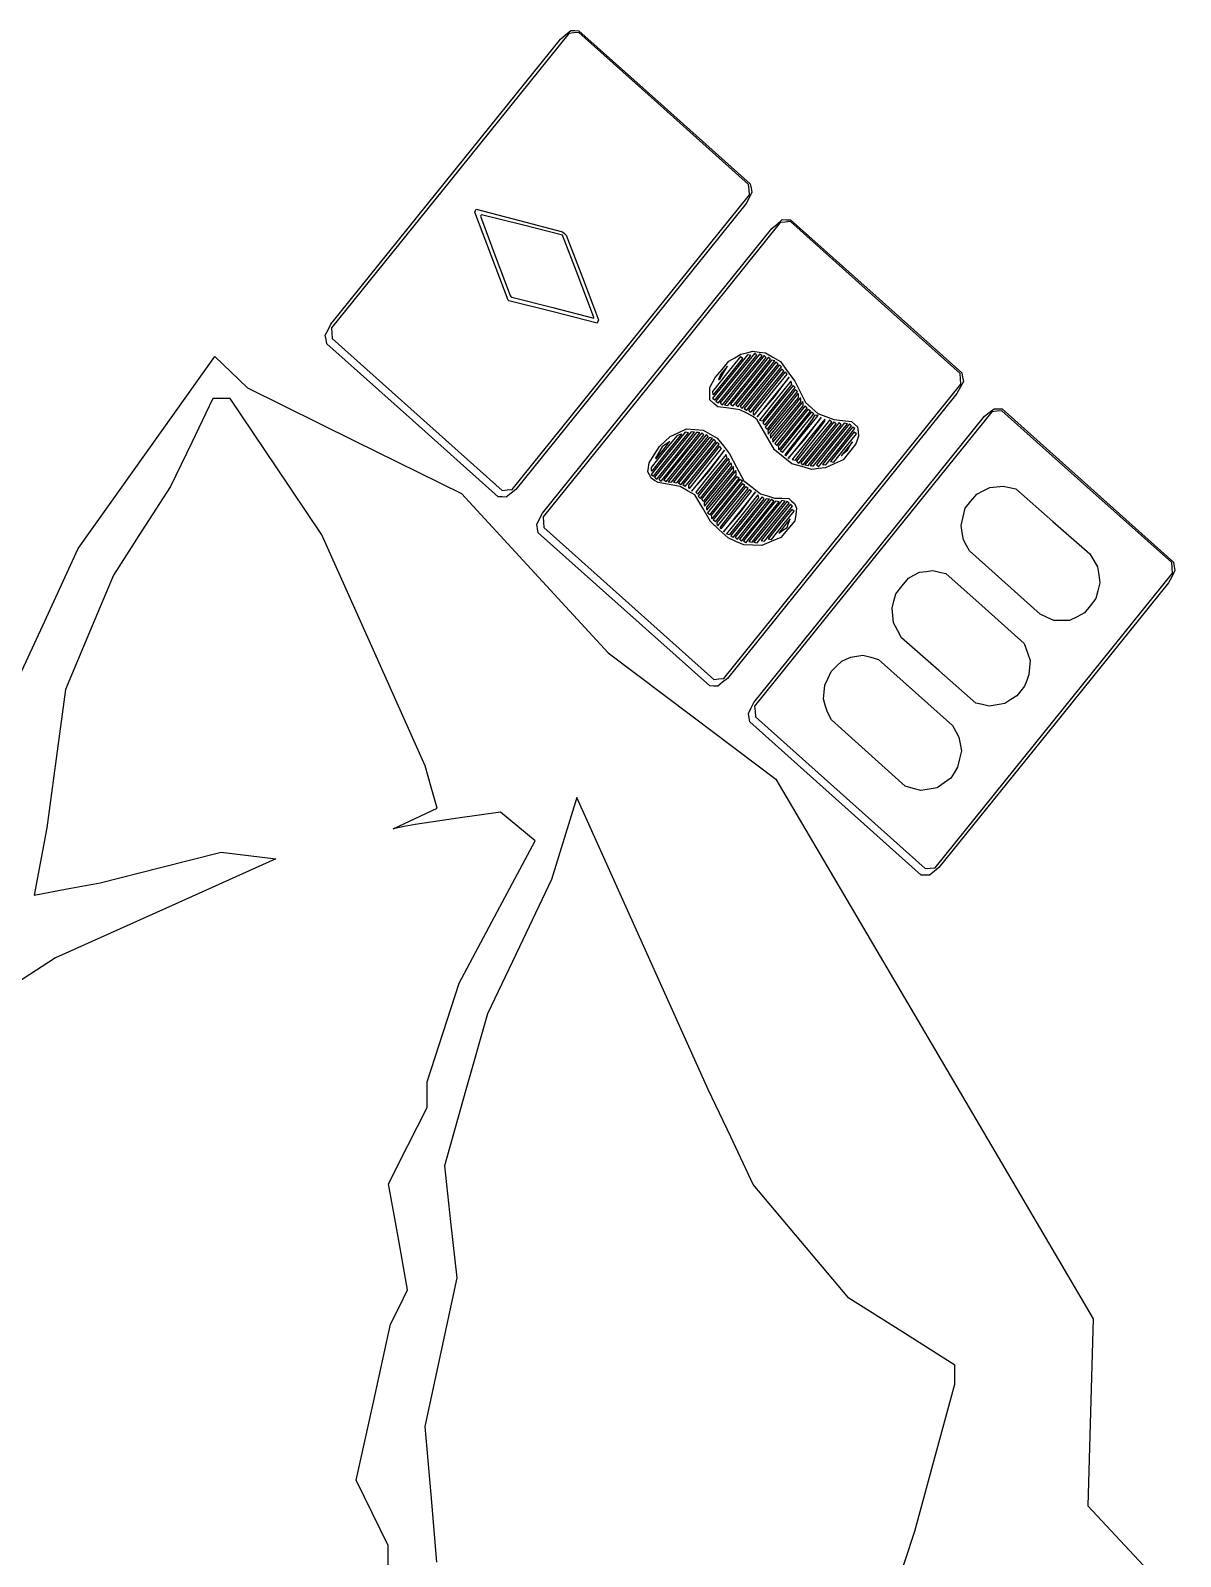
# Model space of a CAD drawing. Extents: x 9 to 136, y 7 to 235.
# Drawn here: x 60.43 to 89.88, y 195.89 to 234.98 of the extents above; entities that cross this region are included whole.
import ezdxf

# ---------------------------------------------------------------- set-up
doc = ezdxf.new("R2010")
doc.units = 0

msp = doc.modelspace()

# ---------------------------------------------------------------- linework, layer by layer
at = {"layer": 'Layer 1'}
for p, q in [((74.130146, 234.868377), (74.262565, 234.980605)), ((74.262565, 234.980605), (74.367988, 234.978705)), ((74.469842, 234.928739), (74.341068, 234.917089)), ((74.367988, 234.978705), (74.47341, 234.976805)), ((76.645989, 232.983705), (74.469842, 234.928739)), ((74.47341, 234.976805), (76.668966, 233.014432)), ((71.057745, 231.108219), (73.997727, 234.756149)), ((74.212427, 234.905279), (71.173881, 231.134151)), ((73.997727, 234.756149), (74.130146, 234.868377)), ((74.341068, 234.917089), (74.212427, 234.905279)), ((78.822136, 231.038671), (76.645989, 232.983705)), ((76.668966, 233.014432), (78.864524, 231.052055)), ((68.117767, 227.460304), (71.057745, 231.108219)), ((71.173881, 231.134151), (68.135337, 227.363029)), ((78.831536, 230.902968), (78.822136, 231.038671)), ((78.864524, 231.052055), (78.883154, 230.945018)), ((75.80239, 226.996208), (78.840936, 230.76734)), ((78.831184, 230.694502), (78.760594, 230.551022)), ((78.901784, 230.837981), (78.831184, 230.694502)), ((78.840936, 230.76734), (78.831536, 230.902968)), ((78.883154, 230.945018), (78.901784, 230.837981)), ((71.811475, 230.328954), (71.827275, 230.368374)), ((72.238053, 229.201575), (71.811475, 230.328954)), ((71.827275, 230.368374), (71.843065, 230.407794)), ((71.843065, 230.407794), (72.948855, 230.115997)), ((71.963007, 230.246143), (71.948967, 230.228753)), ((71.977047, 230.263533), (71.963007, 230.246143)), ((73.016546, 229.999051), (71.977047, 230.263533)), ((78.760594, 230.551022), (75.808923, 226.887716)), ((71.948967, 230.228753), (72.33008, 229.210183)), ((72.948855, 230.115997), (74.054645, 229.824177)), ((74.056059, 229.73458), (73.016546, 229.999051)), ((76.477575, 226.263993), (79.417556, 229.911919)), ((79.632406, 230.061772), (76.593859, 226.29064)), ((79.417556, 229.911919), (79.549976, 230.024087)), ((79.549976, 230.024087), (79.682395, 230.136265)), ((79.761046, 230.073112), (79.632406, 230.061772)), ((79.682395, 230.136265), (79.787818, 230.135165)), ((79.88982, 230.084452), (79.761046, 230.073112)), ((79.787818, 230.135165), (79.89324, 230.134065)), ((82.065967, 228.139411), (79.88982, 230.084452)), ((79.89324, 230.134065), (82.088785, 228.171699)), ((74.054645, 229.824177), (74.102705, 229.779997)), ((74.453141, 228.693446), (74.056059, 229.73458)), ((74.102705, 229.779997), (74.150765, 229.735817)), ((74.150765, 229.735817), (74.562709, 228.652829)), ((72.664937, 228.073605), (72.238053, 229.201575)), ((72.33008, 229.210183), (72.711182, 228.191634)), ((74.850238, 227.652302), (74.453141, 228.693446)), ((74.562709, 228.652829), (74.974667, 227.569832)), ((72.671637, 228.066005), (72.664937, 228.073605)), ((72.678337, 228.058405), (72.671637, 228.066005)), ((73.810165, 227.771888), (72.678337, 228.058405)), ((72.711182, 228.191634), (72.731152, 228.170784)), ((72.731152, 228.170784), (72.751132, 228.149724)), ((72.751132, 228.149724), (73.802924, 227.882901)), ((84.242113, 226.19438), (82.065967, 228.139411)), ((82.088785, 228.171699), (84.284355, 226.2093)), ((73.802924, 227.882901), (74.855638, 227.616442)), ((74.942007, 227.485372), (73.810165, 227.771888)), ((74.852938, 227.634372), (74.850238, 227.652302)), ((74.855638, 227.616442), (74.852938, 227.634372)), ((74.958337, 227.527602), (74.942007, 227.485372)), ((74.974667, 227.569832), (74.958337, 227.527602)), ((67.976577, 227.173345), (68.047167, 227.316824)), ((67.995207, 227.066307), (67.976577, 227.173345)), ((68.047167, 227.316824), (68.117767, 227.460304)), ((68.135337, 227.363029), (68.144737, 227.227402)), ((68.144737, 227.227402), (68.154137, 227.091775)), ((68.01372, 226.958012), (67.995207, 227.066307)), ((70.209274, 224.995624), (68.01372, 226.958012)), ((68.154137, 227.091775), (70.330281, 225.146734)), ((72.763843, 223.225098), (75.80239, 226.996208)), ((75.808923, 226.887716), (72.857251, 223.22442)), ((78.97626, 226.71667), (78.480287, 226.101125)), ((78.620552, 226.691931), (78.774151, 226.728011)), ((78.774151, 226.728011), (78.927749, 226.764091)), ((78.927749, 226.764091), (79.088798, 226.742921)), ((79.0046, 226.6914), (78.97626, 226.71667)), ((79.088798, 226.742921), (79.249848, 226.721751)), ((79.249848, 226.721751), (79.441714, 226.610426)), ((63.397297, 224.16964), (65.149052, 226.630155)), ((65.149052, 226.630155), (65.567774, 226.229052)), ((78.141062, 226.301146), (78.314529, 226.507671)), ((78.181628, 226.213247), (78.282195, 226.381601)), ((78.282195, 226.381601), (78.189325, 226.275104)), ((78.613418, 226.627788), (78.254536, 226.18239)), ((78.294838, 226.112025), (78.669838, 226.577448)), ((78.314529, 226.507671), (78.467548, 226.599801)), ((78.791948, 226.670562), (78.345785, 226.11682)), ((78.417229, 226.083075), (78.878348, 226.655362)), ((78.467548, 226.599801), (78.620552, 226.691931)), ((78.536825, 226.050675), (79.03281, 226.66623)), ((79.109287, 226.701003), (78.601207, 226.070445)), ((78.641628, 226.602618), (78.613418, 226.627788)), ((78.669838, 226.577448), (78.641628, 226.602618)), ((78.65777, 226.020005), (79.165837, 226.650563)), ((79.218178, 226.655418), (78.708666, 226.023067)), ((78.780174, 225.991184), (79.274728, 226.604968)), ((78.835148, 226.662962), (78.791948, 226.670562)), ((78.878348, 226.655362), (78.835148, 226.662962)), ((79.32721, 226.609621), (78.843332, 226.009089)), ((78.899753, 225.958739), (79.38363, 226.559281)), ((79.40898, 226.532358), (78.950722, 225.963614)), ((79.03281, 226.66623), (79.0046, 226.6914)), ((79.022157, 225.929857), (79.49537, 226.517158)), ((79.520778, 226.488251), (79.061103, 225.917746)), ((79.137627, 226.675733), (79.109287, 226.701003)), ((79.117509, 225.867396), (79.577198, 226.437911)), ((79.165837, 226.650563), (79.137627, 226.675733)), ((79.605336, 226.412658), (79.157755, 225.857155)), ((79.214307, 225.806727), (79.661886, 226.362218)), ((79.246388, 226.630248), (79.218178, 226.655418)), ((79.274728, 226.604968), (79.246388, 226.630248)), ((79.35542, 226.584451), (79.32721, 226.609621)), ((79.38363, 226.559281), (79.35542, 226.584451)), ((79.45218, 226.524758), (79.40898, 226.532358)), ((79.441714, 226.610426), (79.633581, 226.499112)), ((79.49537, 226.517158), (79.45218, 226.524758)), ((79.548988, 226.463081), (79.520778, 226.488251)), ((79.577198, 226.437911), (79.548988, 226.463081)), ((79.633676, 226.387388), (79.605336, 226.412658)), ((79.633581, 226.499112), (79.819089, 226.250053)), ((79.661886, 226.362218), (79.633676, 226.387388)), ((65.567774, 226.229052), (65.986498, 225.827949)), ((73.537607, 222.616067), (76.477575, 226.263993)), ((76.593859, 226.29064), (73.555313, 222.519508)), ((77.830699, 225.832494), (77.899139, 225.963574)), ((78.254536, 226.18239), (77.895667, 225.736992)), ((77.899139, 225.963574), (77.967579, 226.094654)), ((78.345785, 226.11682), (77.899622, 225.5631)), ((77.919867, 225.646132), (78.294838, 226.112025)), ((77.956042, 225.51276), (78.417229, 226.083075)), ((77.967579, 226.094654), (78.141062, 226.301146)), ((78.480287, 226.101125), (77.984301, 225.48558)), ((78.040851, 225.43514), (78.536825, 226.050675)), ((78.074715, 226.104017), (78.052975, 226.039427)), ((78.052975, 226.039427), (78.066475, 226.042627)), ((78.066475, 226.042627), (78.079965, 226.045827)), ((78.096455, 226.168607), (78.074715, 226.104017)), ((78.079965, 226.045827), (78.181628, 226.213247)), ((78.601207, 226.070445), (78.093141, 225.439866)), ((78.189325, 226.275104), (78.096455, 226.168607)), ((78.149691, 225.389426), (78.65777, 226.020005)), ((78.708666, 226.023067), (78.199169, 225.390727)), ((78.285559, 225.375527), (78.780174, 225.991184)), ((78.843332, 226.009089), (78.359454, 225.408536)), ((78.415874, 225.358196), (78.899753, 225.958739)), ((78.950722, 225.963614), (78.492464, 225.39488)), ((79.665824, 226.306939), (79.242433, 225.781463)), ((79.298982, 225.731034), (79.722374, 226.256499)), ((79.750462, 226.23134), (79.343201, 225.725889)), ((79.383622, 225.655424), (79.807012, 226.1809)), ((79.863124, 226.104925), (79.451882, 225.59443)), ((79.902173, 225.998361), (79.500109, 225.49938)), ((79.694034, 226.281769), (79.665824, 226.306939)), ((79.673971, 225.850401), (79.863124, 226.104925)), ((79.722374, 226.256499), (79.694034, 226.281769)), ((79.778672, 226.20617), (79.750462, 226.23134)), ((79.807012, 226.1809), (79.778672, 226.20617)), ((79.819089, 226.250053), (80.004598, 226.001016)), ((79.915673, 225.954401), (79.902173, 225.998361)), ((79.929173, 225.910661), (79.915673, 225.954401)), ((80.004598, 226.001016), (80.142106, 225.724761)), ((84.322415, 225.990647), (84.238855, 225.834811)), ((84.251513, 226.058753), (84.242113, 226.19438)), ((84.260913, 225.923126), (84.251513, 226.058753)), ((84.284355, 226.2093), (84.303385, 226.099974)), ((84.303385, 226.099974), (84.322415, 225.990647)), ((65.094027, 225.550581), (64.554101, 224.424617)), ((65.317264, 225.550581), (65.094027, 225.550581)), ((65.540502, 225.550581), (65.317264, 225.550581)), ((66.715678, 223.807398), (65.540502, 225.550581)), ((65.986498, 225.827949), (68.726499, 224.473427)), ((77.828325, 225.520801), (77.829399, 225.67722)), ((77.829399, 225.67722), (77.830699, 225.832494)), ((77.895667, 225.736992), (77.898367, 225.700162)), ((77.898367, 225.700162), (77.901067, 225.663332)), ((77.899622, 225.5631), (77.927832, 225.53793)), ((77.901067, 225.663332), (77.910467, 225.654732)), ((77.910467, 225.654732), (77.919867, 225.646132)), ((78.548884, 225.34454), (79.022157, 225.929857)), ((79.061103, 225.917746), (78.601415, 225.347241)), ((78.657835, 225.296901), (79.117509, 225.867396)), ((79.157755, 225.857155), (78.710162, 225.301653)), ((78.766712, 225.251213), (79.214307, 225.806727)), ((79.242433, 225.781463), (78.819041, 225.255998)), ((78.875591, 225.205558), (79.298982, 225.731034)), ((79.343201, 225.725889), (78.93594, 225.220438)), ((78.96014, 225.129578), (79.383622, 225.655424)), ((79.451882, 225.59443), (79.04064, 225.083902)), ((79.262797, 225.33983), (79.484939, 225.595758)), ((79.484939, 225.595758), (79.673971, 225.850401)), ((79.557022, 225.448781), (79.929173, 225.910661)), ((79.9602, 225.888938), (79.573092, 225.408492)), ((79.629642, 225.358051), (80.01675, 225.838498)), ((80.020709, 225.783148), (79.633602, 225.302712)), ((79.690152, 225.252272), (80.077259, 225.732708)), ((80.091105, 225.689467), (79.703188, 225.208027)), ((79.710182, 225.10947), (80.099692, 225.575314)), ((80.151604, 225.583747), (79.763687, 225.102317)), ((79.98854, 225.863668), (79.9602, 225.888938)), ((80.01675, 225.838498), (79.98854, 225.863668)), ((80.048919, 225.757978), (80.020709, 225.783148)), ((80.077259, 225.732708), (80.048919, 225.757978)), ((80.095105, 225.632767), (80.091105, 225.689467)), ((80.099692, 225.575314), (80.095105, 225.632767)), ((80.142106, 225.724761), (80.279588, 225.448506)), ((80.155604, 225.527037), (80.151604, 225.583747)), ((84.155295, 225.678975), (81.216137, 222.030315)), ((81.222367, 222.151994), (84.260913, 225.923126)), ((84.238855, 225.834811), (84.155295, 225.678975)), ((77.929703, 225.430181), (77.828325, 225.520801)), ((77.927832, 225.53793), (77.956042, 225.51276)), ((78.03107, 225.339671), (77.929703, 225.430181)), ((77.984301, 225.48558), (78.012641, 225.46031)), ((78.012641, 225.46031), (78.040851, 225.43514)), ((78.312324, 225.303381), (78.03107, 225.339671)), ((78.093141, 225.439866), (78.121481, 225.414596)), ((78.121481, 225.414596), (78.149691, 225.389426)), ((78.199169, 225.390727), (78.242369, 225.383127)), ((78.242369, 225.383127), (78.285559, 225.375527)), ((78.593603, 225.267091), (78.312324, 225.303381)), ((78.359454, 225.408536), (78.387664, 225.383366)), ((78.387664, 225.383366), (78.415874, 225.358196)), ((78.492464, 225.39488), (78.520674, 225.36971)), ((78.520674, 225.36971), (78.548884, 225.34454)), ((78.77108, 225.177331), (78.593603, 225.267091)), ((78.601415, 225.347241), (78.629625, 225.322071)), ((78.629625, 225.322071), (78.657835, 225.296901)), ((78.710162, 225.301653), (78.738502, 225.276383)), ((78.738502, 225.276383), (78.766712, 225.251213)), ((78.948571, 225.087571), (78.77108, 225.177331)), ((78.819041, 225.255998), (78.847251, 225.230828)), ((78.847251, 225.230828), (78.875591, 225.205558)), ((78.93594, 225.220438), (78.93864, 225.183608)), ((78.93864, 225.183608), (78.94134, 225.146778)), ((79.04064, 225.083902), (79.262797, 225.33983)), ((79.500109, 225.49938), (79.098058, 225.000388)), ((79.184448, 224.985188), (79.557022, 225.448781)), ((79.573092, 225.408492), (79.185985, 224.928067)), ((79.242535, 224.877617), (79.629642, 225.358051)), ((79.633602, 225.302712), (79.246493, 224.822287)), ((79.303043, 224.771847), (79.690152, 225.252272)), ((79.703188, 225.208027), (79.315284, 224.726597)), ((79.770694, 225.00377), (80.160191, 225.469614)), ((80.212091, 225.478038), (79.824186, 224.996598)), ((79.831179, 224.898041), (80.220676, 225.363885)), ((80.262799, 225.360181), (79.875691, 224.879745)), ((79.932112, 224.829405), (80.319219, 225.309841)), ((80.347321, 225.28462), (79.96425, 224.809174)), ((80.004668, 224.738731), (80.403871, 225.23418)), ((80.43183, 225.20899), (80.032629, 224.71353)), ((80.089308, 224.663011), (80.48851, 225.15845)), ((80.160191, 225.469614), (80.155604, 225.527037)), ((80.216091, 225.421328), (80.212091, 225.478038)), ((80.220676, 225.363885), (80.216091, 225.421328)), ((80.291009, 225.335011), (80.262799, 225.360181)), ((80.279588, 225.448506), (80.436143, 225.308612)), ((80.319219, 225.309841), (80.291009, 225.335011)), ((80.375661, 225.25935), (80.347321, 225.28462)), ((80.403871, 225.23418), (80.375661, 225.25935)), ((80.46017, 225.18372), (80.43183, 225.20899)), ((80.436143, 225.308612), (80.592697, 225.168718)), ((80.48851, 225.15845), (80.46017, 225.18372)), ((80.592697, 225.168718), (80.798507, 225.091488)), ((85.052565, 225.216954), (82.014018, 221.445844)), ((84.861137, 225.097873), (84.984106, 225.194543)), ((84.984106, 225.194543), (85.107077, 225.291213)), ((85.181205, 225.228294), (85.052565, 225.216954)), ((85.107077, 225.291213), (85.210337, 225.290113)), ((85.309845, 225.239634), (85.181205, 225.228294)), ((85.210337, 225.290113), (85.313596, 225.289013)), ((87.485992, 223.294614), (85.309845, 225.239634)), ((85.313596, 225.289013), (87.509154, 223.326647)), ((72.404792, 223.03328), (70.209274, 224.995624)), ((70.330281, 225.146734), (72.506428, 223.201703)), ((77.019708, 224.677433), (77.227556, 224.774103)), ((77.227556, 224.774103), (77.440777, 224.758873)), ((78.94134, 225.146778), (78.95074, 225.138178)), ((78.995001, 225.046091), (78.948571, 225.087571)), ((78.95074, 225.138178), (78.96014, 225.129578)), ((79.041301, 225.004721), (78.995001, 225.046091)), ((79.261338, 224.62159), (79.041301, 225.004721)), ((79.098058, 225.000388), (79.141248, 224.992788)), ((79.141248, 224.992788), (79.184448, 224.985188)), ((79.185985, 224.928067), (79.214325, 224.902787)), ((79.214325, 224.902787), (79.242535, 224.877617)), ((79.246493, 224.822287), (79.274703, 224.797117)), ((79.274703, 224.797117), (79.303043, 224.771847)), ((79.320684, 224.643637), (79.710182, 225.10947)), ((79.763687, 225.102317), (79.375784, 224.620877)), ((79.381184, 224.537927), (79.770694, 225.00377)), ((79.824186, 224.996598), (79.436269, 224.515168)), ((79.441669, 224.432208), (79.831179, 224.898041)), ((79.875691, 224.879745), (79.488583, 224.39931)), ((79.545003, 224.34897), (79.932112, 224.829405)), ((79.96425, 224.809174), (79.581179, 224.33375)), ((80.357337, 224.886897), (80.051963, 224.501294)), ((80.187568, 224.604141), (80.600297, 225.116364)), ((80.677778, 225.066842), (80.254373, 224.541377)), ((80.272906, 224.524808), (80.475342, 224.795825)), ((80.771961, 225.026731), (80.355197, 224.509486)), ((80.438187, 225.007036), (80.357337, 224.886897)), ((80.397631, 224.477414), (80.774561, 224.975531)), ((80.519037, 225.127164), (80.438187, 225.007036)), ((80.895901, 225.000921), (80.47251, 224.475434)), ((80.475342, 224.795825), (80.677778, 225.066842)), ((80.559667, 225.121764), (80.519037, 225.127164)), ((80.528931, 224.425094), (80.952321, 224.950581)), ((80.600297, 225.116364), (80.559667, 225.121764)), ((81.004664, 224.955344), (80.581273, 224.429868)), ((80.637822, 224.379428), (81.061214, 224.904904)), ((81.137861, 224.939604), (80.700931, 224.397344)), ((80.773261, 225.001131), (80.771961, 225.026731)), ((80.772306, 224.36557), (81.194281, 224.889264)), ((80.774561, 224.975531), (80.773261, 225.001131)), ((80.798507, 225.091488), (81.004304, 225.014258)), ((81.268012, 224.922453), (80.832527, 224.381974)), ((80.924111, 224.975751), (80.895901, 225.000921)), ((80.918903, 224.366775), (81.354402, 224.907253)), ((80.952321, 224.950581), (80.924111, 224.975751)), ((81.403998, 224.908384), (80.980607, 224.382908)), ((81.004304, 225.014258), (81.22835, 224.991358)), ((81.032874, 224.930174), (81.004664, 224.955344)), ((81.061214, 224.904904), (81.032874, 224.930174)), ((81.037028, 224.332579), (81.460418, 224.858044)), ((81.488755, 224.8323), (81.10023, 224.350103)), ((81.166071, 224.914434), (81.137861, 224.939604)), ((81.194281, 224.889264), (81.166071, 224.914434)), ((81.171607, 224.318319), (81.545175, 224.78196)), ((81.22835, 224.991358), (81.452384, 224.968458)), ((81.311212, 224.914853), (81.268012, 224.922453)), ((81.354402, 224.907253), (81.311212, 224.914853)), ((81.432208, 224.883214), (81.403998, 224.908384)), ((81.460418, 224.858044), (81.432208, 224.883214)), ((81.452384, 224.968458), (81.532424, 224.896958)), ((81.516965, 224.80713), (81.488755, 224.8323)), ((81.545175, 224.78196), (81.516965, 224.80713)), ((81.532424, 224.896958), (81.612464, 224.825458)), ((81.612464, 224.825458), (81.624604, 224.705751)), ((81.909465, 221.434567), (84.861137, 225.097873)), ((64.554101, 224.424617), (64.014174, 223.298653)), ((68.726499, 224.473427), (71.466502, 223.118883)), ((76.537072, 224.325429), (76.674472, 224.453096)), ((76.703798, 224.383227), (76.605398, 224.316257)), ((76.62885, 224.230657), (76.802198, 224.450197)), ((76.980812, 224.600251), (76.651761, 224.192743)), ((76.674472, 224.453096), (76.811873, 224.580763)), ((76.802198, 224.450197), (76.703798, 224.383227)), ((76.727436, 224.168214), (77.108092, 224.641511)), ((77.194831, 224.689005), (76.760775, 224.150287)), ((76.811873, 224.580763), (77.019708, 224.677433)), ((76.832197, 224.116532), (77.281221, 224.673805)), ((77.352061, 224.703376), (76.881708, 224.119618)), ((76.953143, 224.085862), (77.438451, 224.688176)), ((77.044382, 224.620881), (76.980812, 224.600251)), ((77.485101, 224.687709), (77.00264, 224.088927)), ((77.108092, 224.641511), (77.044382, 224.620881)), ((77.074088, 224.055182), (77.571491, 224.672509)), ((77.620971, 224.673665), (77.137093, 224.073123)), ((77.193644, 224.022683), (77.677521, 224.623225)), ((77.238021, 224.681405), (77.194831, 224.689005)), ((77.281221, 224.673805), (77.238021, 224.681405)), ((77.73002, 224.627951), (77.244712, 224.025637)), ((77.316075, 223.993843), (77.78644, 224.577611)), ((77.395251, 224.695776), (77.352061, 224.703376)), ((77.811932, 224.550638), (77.352243, 223.980133)), ((77.438451, 224.688176), (77.395251, 224.695776)), ((77.438633, 223.964933), (77.898322, 224.535438)), ((77.440777, 224.758873), (77.653998, 224.743643)), ((77.92373, 224.506542), (77.47615, 223.951051)), ((77.528291, 224.680109), (77.485101, 224.687709)), ((77.571491, 224.672509), (77.528291, 224.680109)), ((77.532555, 223.90071), (77.98015, 224.456202)), ((78.008288, 224.430948), (77.572788, 223.890469)), ((77.649181, 224.648495), (77.620971, 224.673665)), ((77.62934, 223.84002), (78.064838, 224.380498)), ((77.677521, 224.623225), (77.649181, 224.648495)), ((77.653998, 224.743643), (77.83574, 224.640602)), ((77.75823, 224.602781), (77.73002, 224.627951)), ((77.78644, 224.577611), (77.75823, 224.602781)), ((77.855132, 224.543038), (77.811932, 224.550638)), ((77.83574, 224.640602), (78.017483, 224.537562)), ((77.898322, 224.535438), (77.855132, 224.543038)), ((77.95194, 224.481372), (77.92373, 224.506542)), ((77.98015, 224.456202), (77.95194, 224.481372)), ((78.036628, 224.405668), (78.008288, 224.430948)), ((78.017483, 224.537562), (78.175604, 224.339246)), ((78.064838, 224.380498), (78.036628, 224.405668)), ((79.48139, 224.23846), (79.261338, 224.62159)), ((79.315284, 224.726597), (79.317984, 224.685117)), ((79.317984, 224.685117), (79.320684, 224.643637)), ((79.375784, 224.620877), (79.378484, 224.579397)), ((79.378484, 224.579397), (79.381184, 224.537927)), ((79.436269, 224.515168), (79.438969, 224.473688)), ((79.438969, 224.473688), (79.441669, 224.432208)), ((79.488583, 224.39931), (79.516793, 224.37414)), ((79.516793, 224.37414), (79.545003, 224.34897)), ((79.605379, 224.24289), (80.004668, 224.738731)), ((80.032629, 224.71353), (79.633426, 224.218091)), ((79.690106, 224.167551), (80.089308, 224.663011)), ((80.051963, 224.501294), (79.746575, 224.11569)), ((79.774795, 224.0901), (80.187568, 224.604141)), ((80.254373, 224.541377), (79.830982, 224.015901)), ((80.355197, 224.509486), (79.938433, 223.992262)), ((80.021853, 223.977062), (80.397631, 224.477414)), ((80.47251, 224.475434), (80.049119, 223.949959)), ((80.05195, 224.27036), (80.272906, 224.524808)), ((80.105539, 223.899619), (80.528931, 224.425094)), ((80.581273, 224.429868), (80.157881, 223.904403)), ((80.214431, 223.853963), (80.637822, 224.379428)), ((80.700931, 224.397344), (80.264014, 223.855073)), ((80.832527, 224.381974), (80.397027, 223.841485)), ((80.980607, 224.382908), (80.557202, 223.857443)), ((81.525039, 224.696537), (81.221191, 224.319423)), ((81.292553, 224.287649), (81.581459, 224.646197)), ((81.485583, 224.447722), (81.340097, 224.267844)), ((81.570324, 224.390325), (81.406398, 224.186879)), ((81.417953, 224.339389), (81.485583, 224.447722)), ((81.553249, 224.671367), (81.525039, 224.696537)), ((81.581459, 224.646197), (81.553249, 224.671367)), ((81.603534, 224.488185), (81.570324, 224.390325)), ((81.636744, 224.586045), (81.603534, 224.488185)), ((81.624604, 224.705751), (81.636744, 224.586045)), ((61.645542, 221.709103), (63.397297, 224.16964)), ((76.270343, 223.903437), (76.403707, 224.114433)), ((76.651761, 224.192743), (76.322724, 223.785246)), ((76.760775, 224.150287), (76.326707, 223.611559)), ((76.346924, 223.694386), (76.727436, 224.168214)), ((76.383257, 223.561119), (76.832197, 224.116532)), ((76.403707, 224.114433), (76.537072, 224.325429)), ((76.881708, 224.119618), (76.411356, 223.53585)), ((76.519948, 224.173102), (76.434508, 224.029936)), ((76.434508, 224.029936), (76.445318, 224.020236)), ((76.445318, 224.020236), (76.456128, 224.010536)), ((76.456128, 224.010536), (76.62885, 224.230657)), ((76.467906, 223.48541), (76.953143, 224.085862)), ((76.605398, 224.316257), (76.519948, 224.173102)), ((77.00264, 224.088927), (76.520194, 223.490156)), ((76.576744, 223.439716), (77.074088, 224.055182)), ((77.137093, 224.073123), (76.653217, 223.472591)), ((76.709767, 223.422151), (77.193644, 224.022683)), ((77.244712, 224.025637), (76.759418, 223.423324)), ((76.845808, 223.408124), (77.316075, 223.993843)), ((77.352243, 223.980133), (76.892554, 223.409607)), ((78.067425, 224.32652), (77.67346, 223.830985)), ((77.714028, 223.764327), (78.125325, 224.27479)), ((78.205654, 224.228821), (77.782263, 223.703334)), ((78.24481, 224.12199), (77.856272, 223.639783)), ((77.898241, 223.57087), (78.27181, 224.03451)), ((78.305261, 224.016547), (77.916722, 223.53434)), ((78.003219, 223.957804), (78.205654, 224.228821)), ((78.096445, 224.3006), (78.067425, 224.32652)), ((78.125325, 224.27479), (78.096445, 224.3006)), ((78.175604, 224.339246), (78.333724, 224.140908)), ((78.25831, 224.07825), (78.24481, 224.12199)), ((78.27181, 224.03451), (78.25831, 224.07825)), ((78.318761, 223.972587), (78.305261, 224.016547)), ((78.333724, 224.140908), (78.514346, 223.792568)), ((79.705774, 224.060331), (79.48139, 224.23846)), ((79.581179, 224.33375), (79.583879, 224.29692)), ((79.583879, 224.29692), (79.586579, 224.26009)), ((79.586579, 224.26009), (79.595979, 224.25149)), ((79.595979, 224.25149), (79.605379, 224.24289)), ((79.633426, 224.218091), (79.661766, 224.192821)), ((79.661766, 224.192821), (79.690106, 224.167551)), ((79.930145, 223.882213), (79.705774, 224.060331)), ((79.746575, 224.11569), (79.760615, 224.10284)), ((79.760615, 224.10284), (79.774795, 224.0901)), ((79.830982, 224.015901), (80.05195, 224.27036)), ((79.938433, 223.992262), (79.980143, 223.984662)), ((79.980143, 223.984662), (80.021853, 223.977062)), ((80.350404, 223.839873), (80.772306, 224.36557)), ((80.483427, 223.826285), (80.918903, 224.366775)), ((80.613622, 223.807103), (81.037028, 224.332579)), ((81.10023, 224.350103), (80.711705, 223.867896)), ((80.798095, 223.852696), (81.171607, 224.318319)), ((81.221191, 224.319423), (80.917341, 223.942319)), ((81.003741, 223.927119), (81.292553, 224.287649)), ((81.242474, 223.983433), (81.015214, 223.880068)), ((81.340097, 224.267844), (81.194598, 224.087976)), ((81.194598, 224.087976), (81.272348, 224.159586)), ((81.406398, 224.186879), (81.242474, 223.983433)), ((81.272348, 224.159586), (81.350238, 224.231086)), ((81.350238, 224.231086), (81.417953, 224.339389)), ((67.890854, 222.064226), (66.715678, 223.807398)), ((76.242803, 223.679102), (76.256573, 223.79127)), ((76.282353, 223.596262), (76.242803, 223.679102)), ((76.256573, 223.79127), (76.270343, 223.903437)), ((76.320379, 223.514663), (76.282353, 223.596262)), ((76.322724, 223.785246), (76.325424, 223.748416)), ((76.325424, 223.748416), (76.328124, 223.711586)), ((76.326707, 223.611559), (76.355047, 223.586289)), ((76.328124, 223.711586), (76.337524, 223.702986)), ((76.337524, 223.702986), (76.346924, 223.694386)), ((76.355047, 223.586289), (76.383257, 223.561119)), ((76.978954, 223.394407), (77.438633, 223.964933)), ((77.47615, 223.951051), (77.028556, 223.395548)), ((77.084976, 223.345208), (77.532555, 223.90071)), ((77.572788, 223.890469), (77.137303, 223.34998)), ((77.193853, 223.29954), (77.62934, 223.84002)), ((77.67346, 223.830985), (77.279496, 223.335449)), ((77.303696, 223.253229), (77.714028, 223.764327)), ((77.782263, 223.703334), (77.358858, 223.177869)), ((77.856272, 223.639783), (77.467734, 223.157575)), ((77.579827, 223.432318), (77.800783, 223.686787)), ((77.800783, 223.686787), (78.003219, 223.957804)), ((77.958679, 223.465185), (78.332261, 223.928847)), ((78.365796, 223.910782), (77.989367, 223.443599)), ((78.031309, 223.374455), (78.392796, 223.823082)), ((78.433557, 223.813444), (78.057748, 223.347017)), ((78.064727, 223.24845), (78.442115, 223.699249)), ((78.494057, 223.707714), (78.118248, 223.241297)), ((78.125214, 223.142719), (78.502616, 223.593528)), ((78.332261, 223.928847), (78.318761, 223.972587)), ((78.379296, 223.866822), (78.365796, 223.910782)), ((78.392796, 223.823082), (78.379296, 223.866822)), ((78.437557, 223.756734), (78.433557, 223.813444)), ((78.442115, 223.699249), (78.437557, 223.756734)), ((78.498057, 223.651004), (78.494057, 223.707714)), ((78.502616, 223.593528), (78.498057, 223.651004)), ((78.514346, 223.792568), (78.694954, 223.444238)), ((80.184509, 223.810823), (79.930145, 223.882213)), ((80.049119, 223.949959), (80.077329, 223.924789)), ((80.077329, 223.924789), (80.105539, 223.899619)), ((80.157881, 223.904403), (80.186091, 223.879233)), ((80.438873, 223.739433), (80.184509, 223.810823)), ((80.186091, 223.879233), (80.214431, 223.853963)), ((80.264014, 223.855073), (80.307214, 223.847473)), ((80.307214, 223.847473), (80.350404, 223.839873)), ((80.397027, 223.841485), (80.440227, 223.833885)), ((80.613421, 223.758123), (80.438873, 223.739433)), ((80.440227, 223.833885), (80.483427, 223.826285)), ((80.557202, 223.857443), (80.585412, 223.832273)), ((80.585412, 223.832273), (80.613622, 223.807103)), ((80.787969, 223.776703), (80.613421, 223.758123)), ((80.711705, 223.867896), (80.754905, 223.860296)), ((80.754905, 223.860296), (80.798095, 223.852696)), ((81.015214, 223.880068), (80.787969, 223.776703)), ((80.917341, 223.942319), (80.960541, 223.934719)), ((80.960541, 223.934719), (81.003741, 223.927119)), ((64.014174, 223.298653), (63.280622, 222.165172)), ((72.506428, 223.201703), (72.635203, 223.213758)), ((72.635203, 223.213758), (72.763843, 223.225098)), ((72.857251, 223.22442), (72.734282, 223.12775)), ((76.410539, 223.457853), (76.320379, 223.514663)), ((76.500719, 223.401043), (76.410539, 223.457853)), ((76.411356, 223.53585), (76.439696, 223.51058)), ((76.439696, 223.51058), (76.467906, 223.48541)), ((76.784888, 223.349953), (76.500719, 223.401043)), ((76.520194, 223.490156), (76.548534, 223.464886)), ((76.548534, 223.464886), (76.576744, 223.439716)), ((76.653217, 223.472591), (76.681427, 223.447421)), ((76.681427, 223.447421), (76.709767, 223.422151)), ((76.759418, 223.423324), (76.802618, 223.415724)), ((77.069056, 223.298863), (76.784888, 223.349953)), ((76.802618, 223.415724), (76.845808, 223.408124)), ((76.892554, 223.409607), (76.935754, 223.402007)), ((76.935754, 223.402007), (76.978954, 223.394407)), ((77.028556, 223.395548), (77.056766, 223.370378)), ((77.056766, 223.370378), (77.084976, 223.345208)), ((77.258101, 223.193122), (77.069056, 223.298863)), ((77.137303, 223.34998), (77.165643, 223.32471)), ((77.165643, 223.32471), (77.193853, 223.29954)), ((77.279496, 223.335449), (77.282196, 223.302939)), ((77.282196, 223.302939), (77.284896, 223.270429)), ((77.284896, 223.270429), (77.294296, 223.261829)), ((77.294296, 223.261829), (77.303696, 223.253229)), ((77.358858, 223.177869), (77.579827, 223.432318)), ((77.524154, 223.107235), (77.898241, 223.57087)), ((77.916722, 223.53434), (77.528197, 223.052133)), ((77.584747, 223.001693), (77.958679, 223.465185)), ((77.989367, 223.443599), (77.612937, 222.976405)), ((77.669487, 222.925955), (78.031309, 223.374455)), ((78.057748, 223.347017), (77.681925, 222.880601)), ((77.687325, 222.797641), (78.064727, 223.24845)), ((78.118248, 223.241297), (77.742425, 222.77487)), ((78.520446, 223.559983), (78.145433, 223.09456)), ((78.201982, 223.044111), (78.576996, 223.509533)), ((78.605216, 223.484215), (78.234239, 223.023783)), ((78.274528, 222.953439), (78.661636, 223.433875)), ((78.665751, 223.378483), (78.290751, 222.91305)), ((78.347158, 222.862709), (78.722171, 223.328143)), ((78.750168, 223.302908), (78.379191, 222.842486)), ((78.41961, 222.772032), (78.806718, 223.252468)), ((78.842347, 223.220697), (78.468495, 222.741341)), ((78.548656, 223.534813), (78.520446, 223.559983)), ((78.576996, 223.509533), (78.548656, 223.534813)), ((78.633426, 223.459045), (78.605216, 223.484215)), ((78.661636, 223.433875), (78.633426, 223.459045)), ((78.693961, 223.353313), (78.665751, 223.378483)), ((78.722171, 223.328143), (78.693961, 223.353313)), ((78.694954, 223.444238), (78.909998, 223.279178)), ((78.778508, 223.277638), (78.750168, 223.302908)), ((78.806718, 223.252468), (78.778508, 223.277638)), ((78.866917, 223.198767), (78.842347, 223.220697)), ((78.891487, 223.176737), (78.866917, 223.198767)), ((78.909998, 223.279178), (79.125028, 223.114119)), ((84.830666, 223.188046), (84.996966, 223.271756)), ((84.996966, 223.271756), (85.167869, 223.291416)), ((85.167869, 223.291416), (85.338787, 223.311076)), ((85.338787, 223.311076), (85.504034, 223.275106)), ((85.504034, 223.275106), (85.669241, 223.239136)), ((85.669241, 223.239136), (86.617626, 222.406936)), ((89.662138, 221.349573), (87.485992, 223.294614)), ((87.509154, 223.326647), (89.704711, 221.36426)), ((71.466502, 223.118883), (73.343713, 221.079895)), ((72.508051, 223.03218), (72.404792, 223.03328)), ((72.611311, 223.03108), (72.508051, 223.03218)), ((72.734282, 223.12775), (72.611311, 223.03108)), ((77.447147, 223.087381), (77.258101, 223.193122)), ((77.646478, 222.743674), (77.447147, 223.087381)), ((77.467734, 223.157575), (77.495944, 223.132405)), ((77.495944, 223.132405), (77.524154, 223.107235)), ((77.528197, 223.052133), (77.556537, 223.026863)), ((77.556537, 223.026863), (77.584747, 223.001693)), ((77.612937, 222.976405), (77.641277, 222.951125)), ((77.641277, 222.951125), (77.669487, 222.925955)), ((77.681925, 222.880601), (77.684625, 222.839121)), ((77.684625, 222.839121), (77.687325, 222.797641)), ((77.747825, 222.69191), (78.125214, 223.142719)), ((78.145433, 223.09456), (77.770434, 222.629137)), ((77.826984, 222.578697), (78.201982, 223.044111)), ((78.234239, 223.023783), (77.863263, 222.563372)), ((77.887463, 222.472512), (78.274528, 222.953439)), ((78.290751, 222.91305), (77.915738, 222.447638)), ((77.972158, 222.397298), (78.347158, 222.862709)), ((78.379191, 222.842486), (78.008214, 222.382075)), ((78.50438, 222.696312), (78.891487, 223.176737)), ((78.995912, 223.160882), (78.584668, 222.650376)), ((78.617727, 222.651726), (78.806758, 222.906358)), ((79.060073, 223.084521), (78.658009, 222.585529)), ((78.712538, 222.541503), (79.081693, 223.010641)), ((79.165656, 223.03494), (78.766454, 222.539491)), ((78.806758, 222.906358), (78.995912, 223.160882)), ((78.823004, 222.489062), (79.222206, 222.9845)), ((79.271735, 222.987603), (78.873965, 222.493936)), ((78.945407, 222.46018), (79.358135, 222.972403)), ((79.407601, 222.973624), (78.996305, 222.463161)), ((79.052868, 222.412743), (79.464151, 222.923184)), ((79.070883, 223.047581), (79.060073, 223.084521)), ((79.081693, 223.010641), (79.070883, 223.047581)), ((79.51369, 222.926297), (79.10381, 222.417616)), ((79.125028, 223.114119), (79.306527, 223.058389)), ((79.193996, 223.00967), (79.165656, 223.03494)), ((79.175258, 222.383872), (79.60008, 222.911097)), ((79.222206, 222.9845), (79.193996, 223.00967)), ((79.671099, 222.940628), (79.247695, 222.415142)), ((79.314935, 222.980003), (79.271735, 222.987603)), ((79.306527, 223.058389), (79.488041, 223.002659)), ((79.358135, 222.972403), (79.314935, 222.980003)), ((79.334108, 222.399942), (79.757499, 222.925428)), ((79.807095, 222.926548), (79.382273, 222.399301)), ((79.435811, 222.948454), (79.407601, 222.973624)), ((79.464151, 222.923184), (79.435811, 222.948454)), ((79.45365, 222.367528), (79.863515, 222.876208)), ((79.488041, 223.002659), (79.668798, 222.997259)), ((79.55689, 222.918697), (79.51369, 222.926297)), ((79.891812, 222.850835), (79.515368, 222.38363)), ((79.60008, 222.911097), (79.55689, 222.918697)), ((79.668798, 222.997259), (79.849569, 222.991859)), ((79.714299, 222.933028), (79.671099, 222.940628)), ((79.757499, 222.925428), (79.714299, 222.933028)), ((79.835305, 222.901378), (79.807095, 222.926548)), ((79.863515, 222.876208), (79.835305, 222.901378)), ((79.849569, 222.991859), (79.920839, 222.928139)), ((79.920022, 222.825665), (79.891812, 222.850835)), ((79.948232, 222.800495), (79.920022, 222.825665)), ((79.920839, 222.928139), (79.992109, 222.864409)), ((79.992109, 222.864409), (80.021809, 222.806949)), ((80.021809, 222.806949), (80.051499, 222.749489)), ((84.369992, 222.742072), (84.517179, 222.923204)), ((84.517179, 222.923204), (84.664366, 223.104336)), ((84.664366, 223.104336), (84.830666, 223.188046)), ((73.396417, 222.329108), (73.467017, 222.472588)), ((73.467017, 222.472588), (73.537607, 222.616067)), ((73.555313, 222.519508), (73.564713, 222.383881)), ((77.845808, 222.399978), (77.646478, 222.743674)), ((77.742425, 222.77487), (77.745125, 222.73339)), ((77.745125, 222.73339), (77.747825, 222.69191)), ((77.770434, 222.629137), (77.798644, 222.603967)), ((77.798644, 222.603967), (77.826984, 222.578697)), ((77.863263, 222.563372), (77.865963, 222.526542)), ((77.865963, 222.526542), (77.868663, 222.489712)), ((77.868663, 222.489712), (77.878063, 222.481112)), ((77.878063, 222.481112), (77.887463, 222.472512)), ((77.915738, 222.447638), (77.943948, 222.422468)), ((77.943948, 222.422468), (77.972158, 222.397298)), ((78.032414, 222.291215), (78.41961, 222.772032)), ((78.468495, 222.741341), (78.094643, 222.261975)), ((78.120263, 222.213805), (78.50438, 222.696312)), ((78.584668, 222.650376), (78.173426, 222.13987)), ((78.658009, 222.585529), (78.25596, 222.086537)), ((78.34329, 222.071337), (78.712538, 222.541503)), ((78.766454, 222.539491), (78.367251, 222.044041)), ((78.39557, 222.395787), (78.617727, 222.651726)), ((78.423801, 221.993601), (78.823004, 222.489062)), ((78.873965, 222.493936), (78.476193, 222.000258)), ((78.532613, 221.949918), (78.945407, 222.46018)), ((78.996305, 222.463161), (78.585008, 221.952699)), ((79.10381, 222.417616), (78.693944, 221.908914)), ((79.247695, 222.415142), (78.824303, 221.889677)), ((79.586744, 222.351868), (79.948232, 222.800495)), ((79.928149, 222.715065), (79.6243, 222.337939)), ((79.695677, 222.306178), (79.984569, 222.664725)), ((79.884226, 222.470415), (79.739779, 222.289596)), ((80.002639, 222.418905), (79.824811, 222.206991)), ((79.844536, 222.358668), (79.884226, 222.470415)), ((79.956359, 222.689895), (79.928149, 222.715065)), ((79.984569, 222.664725), (79.956359, 222.689895)), ((80.027069, 222.584192), (80.002639, 222.418905)), ((80.051499, 222.749489), (80.027069, 222.584192)), ((84.264712, 222.299289), (84.317352, 222.520675)), ((84.317352, 222.520675), (84.369992, 222.742072)), ((63.280622, 222.165172), (62.54707, 221.031669)), ((69.211415, 219.10487), (67.890854, 222.064226)), ((73.415047, 222.222071), (73.396417, 222.329108)), ((73.433497, 222.115218), (73.415047, 222.222071)), ((75.629055, 220.15283), (73.433497, 222.115218)), ((73.564713, 222.383881), (73.574113, 222.248254)), ((73.574113, 222.248254), (75.750259, 220.303212)), ((78.070679, 222.194328), (77.845808, 222.399978)), ((78.008214, 222.382075), (78.010914, 222.345245)), ((78.010914, 222.345245), (78.013614, 222.308415)), ((78.013614, 222.308415), (78.023014, 222.299815)), ((78.023014, 222.299815), (78.032414, 222.291215)), ((78.295549, 221.988679), (78.070679, 222.194328)), ((78.093343, 222.250635), (78.092043, 222.239295)), ((78.092043, 222.239295), (78.106223, 222.226555)), ((78.094643, 222.261975), (78.093343, 222.250635)), ((78.106223, 222.226555), (78.120263, 222.213805)), ((78.173426, 222.13987), (78.39557, 222.395787)), ((78.18382, 218.380862), (81.222367, 222.151994)), ((78.25596, 222.086537), (78.29969, 222.078937)), ((81.216137, 222.030315), (78.276979, 218.381665)), ((78.29969, 222.078937), (78.34329, 222.071337)), ((78.367251, 222.044041), (78.395591, 222.018771)), ((78.641558, 221.902259), (79.052868, 222.412743)), ((78.750364, 221.858574), (79.175258, 222.383872)), ((78.910703, 221.874477), (79.334108, 222.399942)), ((79.382273, 222.399301), (78.957451, 221.872053)), ((79.043851, 221.856853), (79.45365, 222.367528)), ((79.515368, 222.38363), (79.138938, 221.916458)), ((79.225338, 221.901258), (79.586744, 222.351868)), ((79.6243, 222.337939), (79.32045, 221.960836)), ((79.40684, 221.945636), (79.695677, 222.306178)), ((79.739779, 222.289596), (79.595332, 222.108789)), ((79.595332, 222.108789), (79.700214, 222.177919)), ((79.824811, 222.206991), (79.646983, 221.995077)), ((79.700214, 222.177919), (79.805095, 222.247049)), ((79.805095, 222.247049), (79.844536, 222.358668)), ((84.294822, 222.118179), (84.264712, 222.299289)), ((84.324922, 221.93709), (84.294822, 222.118179)), ((86.617626, 222.406936), (87.566025, 221.574757)), ((60.736682, 219.738021), (61.645542, 221.709103)), ((78.495704, 221.895679), (78.295549, 221.988679)), ((78.395591, 222.018771), (78.423801, 221.993601)), ((78.476193, 222.000258), (78.504403, 221.975088)), ((78.695871, 221.802899), (78.495704, 221.895679)), ((78.504403, 221.975088), (78.532613, 221.949918)), ((78.585008, 221.952699), (78.613218, 221.927529)), ((78.613218, 221.927529), (78.641558, 221.902259)), ((78.693944, 221.908914), (78.722154, 221.883744)), ((78.926317, 221.795299), (78.695871, 221.802899)), ((78.722154, 221.883744), (78.750364, 221.858574)), ((78.824303, 221.889677), (78.867503, 221.882077)), ((78.867503, 221.882077), (78.910703, 221.874477)), ((79.156775, 221.787699), (78.926317, 221.795299)), ((78.957451, 221.872053), (79.000651, 221.864453)), ((79.000651, 221.864453), (79.043851, 221.856853)), ((79.138938, 221.916458), (79.182138, 221.908858)), ((79.401879, 221.891388), (79.156775, 221.787699)), ((79.182138, 221.908858), (79.225338, 221.901258)), ((79.32045, 221.960836), (79.36365, 221.953236)), ((79.36365, 221.953236), (79.40684, 221.945636)), ((79.646983, 221.995077), (79.401879, 221.891388)), ((84.404152, 221.792185), (84.324922, 221.93709)), ((84.482832, 221.649369), (84.404152, 221.792185)), ((85.386146, 220.837884), (84.482832, 221.649369)), ((78.957794, 217.771271), (81.909465, 221.434567)), ((82.014018, 221.445844), (78.975472, 217.674712)), ((87.566025, 221.574757), (87.662265, 221.406867)), ((87.662265, 221.406867), (87.758505, 221.238967)), ((89.671538, 221.213935), (89.662138, 221.349573)), ((89.704711, 221.36426), (89.723741, 221.254933)), ((89.723741, 221.254933), (89.742771, 221.145606)), ((62.54707, 221.031669), (61.935435, 219.567766)), ((73.343713, 221.079895), (75.22091, 219.040918)), ((82.752389, 220.751948), (82.913208, 220.950685)), ((82.913208, 220.950685), (83.057534, 221.028345)), ((83.057534, 221.028345), (83.201858, 221.106005)), ((83.201858, 221.106005), (83.372978, 221.125445)), ((83.372978, 221.125445), (83.543989, 221.145105)), ((83.543989, 221.145105), (83.709223, 221.109135)), ((83.709223, 221.109135), (83.874444, 221.073165)), ((83.874444, 221.073165), (84.876552, 220.177466)), ((86.642392, 217.307197), (89.680938, 221.078308)), ((87.758505, 221.238967), (87.788745, 221.034343)), ((87.788745, 221.034343), (87.818985, 220.82972)), ((89.659211, 220.98977), (89.575651, 220.833934)), ((89.742771, 221.145606), (89.659211, 220.98977)), ((89.680938, 221.078308), (89.671538, 221.213935)), ((82.545125, 220.36682), (82.591555, 220.553211)), ((82.591555, 220.553211), (82.752389, 220.751948)), ((86.28946, 220.0264), (85.386146, 220.837884)), ((89.575651, 220.833934), (86.636494, 217.185274)), ((87.767695, 220.628866), (87.716405, 220.427915)), ((87.818985, 220.82972), (87.767695, 220.628866)), ((77.824519, 218.190525), (75.629055, 220.15283)), ((75.750259, 220.303212), (77.926406, 218.358182)), ((82.498695, 220.180406), (82.545125, 220.36682)), ((82.515165, 219.993259), (82.498695, 220.180406)), ((84.876552, 220.177466), (85.878661, 219.281788)), ((87.572281, 220.246837), (87.428146, 220.06576)), ((87.716405, 220.427915), (87.572281, 220.246837)), ((59.827823, 217.766927), (60.736682, 219.738021)), ((82.531635, 219.806198), (82.515165, 219.993259)), ((82.636657, 219.616134), (82.531635, 219.806198)), ((86.465641, 219.94518), (86.28946, 220.0264)), ((86.641836, 219.86396), (86.465641, 219.94518)), ((86.840735, 219.86506), (86.641836, 219.86396)), ((87.039648, 219.86616), (86.840735, 219.86506)), ((87.233889, 219.96596), (87.039648, 219.86616)), ((87.428146, 220.06576), (87.233889, 219.96596)), ((61.935435, 219.567766), (61.323801, 218.103873)), ((82.741444, 219.426635), (82.636657, 219.616134)), ((83.692948, 218.588678), (82.741444, 219.426635)), ((70.531974, 216.145493), (69.211415, 219.10487)), ((75.22091, 219.040918), (77.368846, 217.423706)), ((81.323101, 218.876592), (81.436893, 218.926382)), ((81.436893, 218.926382), (81.593326, 218.955112)), ((81.593326, 218.955112), (81.749759, 218.983842)), ((81.749759, 218.983842), (81.948834, 218.927132)), ((81.948834, 218.927132), (82.147935, 218.870422)), ((85.878661, 219.281788), (85.955871, 219.063717)), ((85.955871, 219.063717), (86.033081, 218.845647)), ((80.857262, 218.387993), (80.939882, 218.562363)), ((80.939882, 218.562363), (81.074596, 218.694588)), ((81.074596, 218.694588), (81.209309, 218.826802)), ((81.209309, 218.826802), (81.323101, 218.876592)), ((82.147935, 218.870422), (83.097333, 218.022376)), ((84.644451, 217.750742), (83.692948, 218.588678)), ((86.015531, 218.664494), (85.997851, 218.483438)), ((86.033081, 218.845647), (86.015531, 218.664494)), ((77.927779, 218.189425), (77.824519, 218.190525)), ((77.926406, 218.358182), (78.055045, 218.369522)), ((78.031038, 218.188325), (77.927779, 218.189425)), ((78.154008, 218.284995), (78.031038, 218.188325)), ((78.055045, 218.369522), (78.18382, 218.380862)), ((78.276979, 218.381665), (78.154008, 218.284995)), ((80.756562, 218.03584), (80.774652, 218.213612)), ((80.774652, 218.213612), (80.857262, 218.387993)), ((85.890411, 218.186672), (85.792951, 218.063563)), ((85.944131, 218.335055), (85.890411, 218.186672)), ((85.997851, 218.483438), (85.944131, 218.335055)), ((61.323801, 218.103873), (61.084361, 216.329886)), ((78.887194, 217.627791), (78.957794, 217.771271)), ((80.738472, 217.858078), (80.756562, 218.03584)), ((80.784772, 217.700676), (80.738472, 217.858078)), ((83.097333, 218.022376), (84.04673, 217.174331)), ((84.81499, 217.712722), (84.644451, 217.750742)), ((85.386971, 217.744802), (85.186304, 217.709812)), ((85.541177, 217.842662), (85.386971, 217.744802)), ((85.695491, 217.940302), (85.541177, 217.842662)), ((85.792951, 218.063563), (85.695491, 217.940302)), ((77.368846, 217.423706), (79.516767, 215.806506)), ((78.816604, 217.484312), (78.887194, 217.627791)), ((78.835234, 217.377275), (78.816604, 217.484312)), ((78.85376, 217.270238), (78.835234, 217.377275)), ((78.975472, 217.674712), (78.984872, 217.539084)), ((78.984872, 217.539084), (78.994272, 217.403457)), ((78.994272, 217.403457), (81.170419, 215.458416)), ((80.830932, 217.543382), (80.784772, 217.700676)), ((80.888572, 217.431215), (80.830932, 217.543382)), ((80.946355, 217.319116), (80.888572, 217.431215)), ((84.985515, 217.674812), (84.81499, 217.712722)), ((85.186304, 217.709812), (84.985515, 217.674812)), ((81.049304, 215.30785), (78.85376, 217.270238)), ((81.890354, 216.471838), (80.946355, 217.319116)), ((83.603858, 213.536065), (86.642392, 217.307197)), ((86.636494, 217.185274), (83.697335, 213.536624)), ((84.04673, 217.174331), (84.12785, 217.026661)), ((84.12785, 217.026661), (84.20897, 216.878991)), ((84.20897, 216.878991), (84.24123, 216.705809)), ((84.24123, 216.705809), (84.27336, 216.532648)), ((61.084361, 216.329886), (60.844921, 214.555899)), ((82.834338, 215.62457), (81.890354, 216.471838)), ((84.22112, 216.321058), (84.16902, 216.109382)), ((84.27336, 216.532648), (84.22112, 216.321058)), ((70.687679, 215.60104), (70.531974, 216.145493)), ((79.516767, 215.806506), (83.580788, 208.89427)), ((84.00542, 215.829594), (83.830331, 215.707047)), ((84.08721, 215.969488), (84.00542, 215.829594)), ((84.16902, 216.109382), (84.08721, 215.969488)), ((70.84337, 215.056598), (70.687679, 215.60104)), ((81.170419, 215.458416), (83.346566, 213.513385)), ((83.033993, 215.56776), (82.834338, 215.62457)), ((83.233662, 215.51095), (83.033993, 215.56776)), ((83.444467, 215.54778), (83.233662, 215.51095)), ((83.655257, 215.5845), (83.444467, 215.54778)), ((83.830331, 215.707047), (83.655257, 215.5845)), ((70.278839, 214.792332), (70.84337, 215.056598)), ((74.417585, 215.329781), (74.094527, 214.281616)), ((76.102957, 211.59291), (74.417585, 215.329781)), ((83.244875, 213.345484), (81.049304, 215.30785)), ((69.714295, 214.528077), (70.278839, 214.792332)), ((70.276031, 214.645817), (69.99517, 214.586947)), ((71.371778, 214.803143), (70.276031, 214.645817)), ((72.467526, 214.96048), (71.371778, 214.803143)), ((72.910584, 214.592665), (72.467526, 214.96048)), ((60.844921, 214.555899), (60.680452, 213.694871)), ((69.99517, 214.586947), (69.714295, 214.528077)), ((72.378558, 212.403415), (73.353628, 214.224829)), ((73.353628, 214.224829), (72.910584, 214.592665)), ((74.094527, 214.281616), (73.77147, 213.23344)), ((63.757528, 213.540558), (65.309584, 213.931271)), ((65.309584, 213.931271), (66.010175, 213.846271)), ((66.010175, 213.846271), (66.710766, 213.761271)), ((60.680452, 213.694871), (60.515984, 212.833843)), ((62.205471, 213.149835), (63.757528, 213.540558)), ((66.710766, 213.761271), (63.886459, 212.494495)), ((83.346566, 213.513385), (83.475219, 213.524725)), ((83.574364, 213.439954), (83.451394, 213.343284)), ((83.475219, 213.524725), (83.603858, 213.536065)), ((83.697335, 213.536624), (83.574364, 213.439954)), ((61.360728, 212.991849), (62.205471, 213.149835)), ((73.77147, 213.23344), (72.952697, 211.511395)), ((83.348135, 213.344384), (83.244875, 213.345484)), ((83.451394, 213.343284), (83.348135, 213.344384)), ((60.515984, 212.833843), (61.360728, 212.991849)), ((63.886459, 212.494495), (61.062152, 211.227698)), ((71.403486, 210.58199), (72.378558, 212.403415)), ((72.952697, 211.511395), (72.133911, 209.789328)), ((77.788341, 207.856049), (76.102957, 211.59291)), ((61.062152, 211.227698), (59.421756, 210.164941)), ((70.996901, 209.314318), (71.403486, 210.58199)), ((72.133911, 209.789328), (71.580731, 207.843239)), ((70.590328, 208.046625), (70.996901, 209.314318)), ((83.580788, 208.89427), (87.644795, 201.982035)), ((70.590328, 207.720804), (70.590328, 208.046625)), ((70.590328, 207.394962), (70.590328, 207.720804)), ((71.580731, 207.843239), (71.027553, 205.897161)), ((78.363306, 206.637445), (77.788341, 207.856049)), ((70.094396, 206.415544), (70.590328, 207.394962)), ((69.598465, 205.436149), (70.094396, 206.415544)), ((78.938285, 205.418842), (78.363306, 206.637445)), ((71.027553, 205.897161), (71.186807, 204.462874)), ((69.841625, 204.079002), (69.598465, 205.436149)), ((80.161687, 203.965934), (78.938285, 205.418842)), ((71.186807, 204.462874), (71.346062, 203.028597)), ((70.084772, 202.721855), (69.841625, 204.079002)), ((81.385102, 202.513026), (80.161687, 203.965934)), ((71.346062, 203.028597), (70.936669, 201.123336)), ((69.86792, 202.280551), (70.084772, 202.721855)), ((82.74562, 201.651663), (81.385102, 202.513026)), ((69.651055, 201.839225), (69.86792, 202.280551)), ((69.211214, 199.841313), (69.651055, 201.839225)), ((87.644795, 201.982035), (87.579455, 199.587027)), ((84.106154, 200.790281), (82.74562, 201.651663)), ((70.936669, 201.123336), (70.527262, 199.218064)), ((84.106154, 200.549572), (84.106154, 200.790281)), ((84.106154, 200.308862), (84.106154, 200.549572)), ((83.591906, 198.425786), (84.106154, 200.308862)), ((68.771372, 197.843401), (69.211214, 199.841313)), ((87.579455, 199.587027), (87.514115, 197.192019)), ((70.527262, 199.218064), (70.676635, 197.483003)), ((83.07767, 196.5427), (83.591906, 198.425786)), ((69.180262, 197.006459), (68.771372, 197.843401)), ((70.676635, 197.483003), (70.826022, 195.74793)), ((69.589151, 196.16951), (69.180262, 197.006459)), ((87.514115, 197.192019), (88.699128, 195.91856)), ((82.42332, 194.55571), (83.07767, 196.5427)), ((69.589151, 195.11957), (69.589151, 196.16951)), ((88.699128, 195.91856), (89.884153, 194.64511))]:
    msp.add_line(p, q, dxfattribs=at)

doc.saveas('drawing.dxf')
